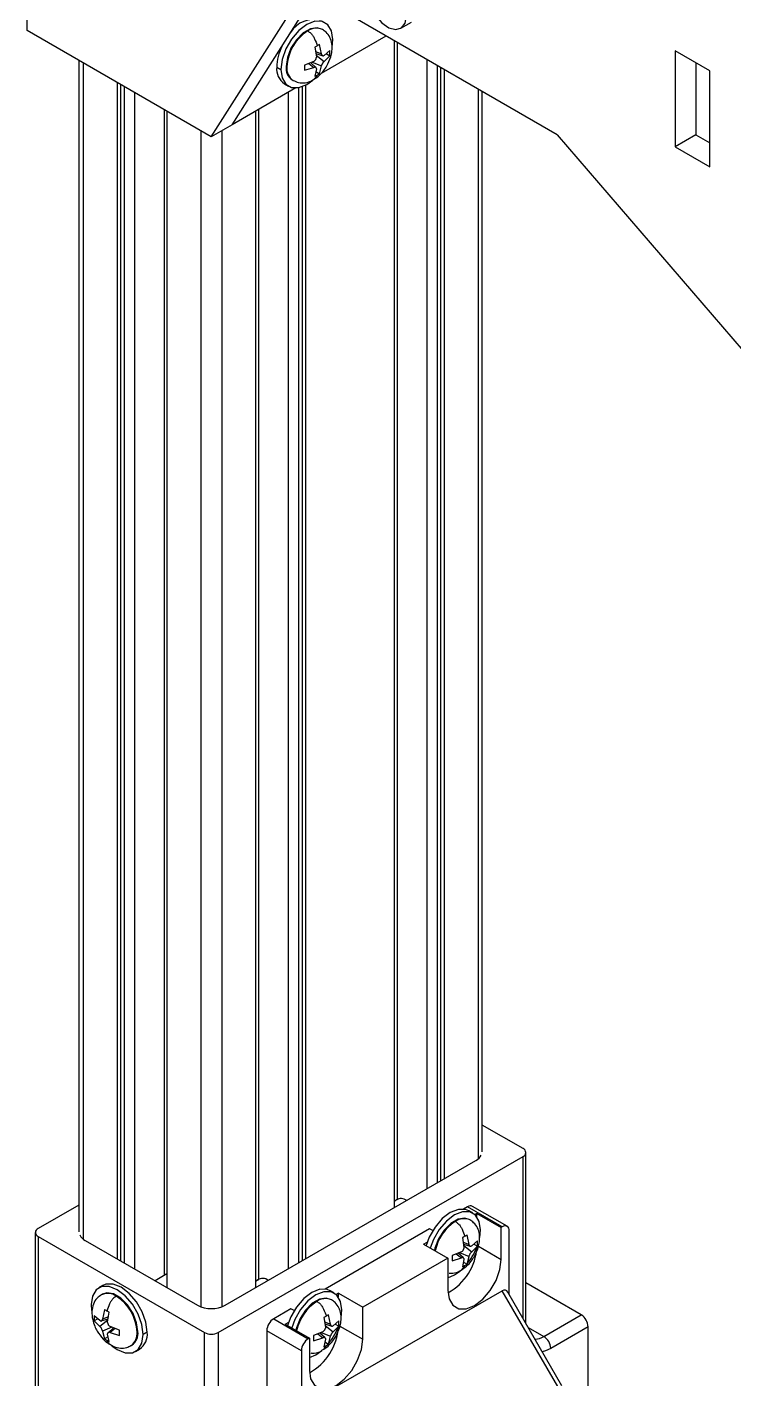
# Model space of a CAD drawing. Header units: millimetres. Extents: x 1258 to 2922, y -135 to 1239.
# Drawn here: x 1331.6 to 1367.6, y 447.2 to 516.3 of the extents above; entities that cross this region are included whole.
import ezdxf

# ---------------------------------------------------------------- set-up
doc = ezdxf.new("R2010")
doc.units = ezdxf.units.MM
doc.header["$LTSCALE"] = 6

msp = doc.modelspace()

# ---------------------------------------------------------------- linework, layer by layer
at = {"color": 7, "linetype": 'Continuous', "lineweight": 25}
for p, q in [((1331.55, 516.087), (1331.55, 525.582)), ((1340.955, 510.658), (1345.693, 518.129)), ((1342.016, 511.27), (1346.356, 518.115)), ((1358.602, 510.759), (1348.171, 516.781)), ((1340.955, 510.658), (1331.55, 516.087)), ((1346.625, 516.138), (1346.584, 516.161)), ((1350.629, 516.2), (1351.174, 516.515)), ((1346.244, 515.238), (1346.318, 514.737)), ((1346.582, 514.889), (1346.477, 515.372)), ((1349.866, 515.802), (1346.553, 513.89)), ((1347.122, 515.241), (1347.16, 515.628)), ((1350.289, 515.558), (1350.289, 455.948)), ((1350.434, 515.475), (1350.434, 456.358)), ((1334.195, 514.56), (1334.195, 454.724)), ((1346.184, 514.506), (1345.714, 514.319)), ((1346.227, 514.535), (1346.184, 514.506)), ((1346.293, 514.906), (1346.643, 514.795)), ((1346.318, 514.737), (1346.314, 514.686)), ((1346.591, 514.846), (1346.582, 514.889)), ((1346.715, 514.813), (1346.679, 514.796)), ((1346.679, 514.476), (1346.715, 514.508)), ((1347.007, 515.066), (1346.715, 514.813)), ((1346.715, 514.508), (1347.007, 514.797)), ((1346.821, 514.905), (1347.007, 514.797)), ((1347.007, 514.797), (1347.007, 515.066)), ((1351.95, 514.599), (1351.95, 456.908)), ((1366.393, 514.019), (1364.625, 515.039)), ((1364.625, 515.039), (1364.625, 510.14)), ((1344.296, 514.219), (1344.508, 514.097)), ((1344.773, 514.25), (1344.815, 514.226)), ((1345.714, 514.319), (1345.714, 514.051)), ((1345.714, 514.051), (1346.184, 514.202)), ((1346.297, 514.196), (1346.025, 514.443)), ((1346.184, 514.202), (1346.227, 514.215)), ((1346.318, 514.125), (1346.244, 513.745)), ((1346.291, 513.986), (1346.477, 513.879)), ((1346.314, 514.164), (1346.318, 514.125)), ((1346.477, 513.879), (1346.582, 514.277)), ((1346.582, 514.277), (1346.591, 514.324)), ((1352.481, 514.293), (1352.481, 457.214)), ((1352.658, 514.191), (1352.658, 457.316)), ((1352.834, 514.089), (1352.834, 457.418)), ((1365.686, 514.427), (1365.686, 510.752)), ((1366.393, 509.119), (1366.393, 514.019)), ((1336.147, 513.433), (1336.147, 453.336)), ((1336.323, 513.331), (1336.323, 453.234)), ((1336.5, 513.229), (1336.5, 453.132)), ((1345.275, 513.151), (1342.016, 511.27)), ((1344.684, 513.361), (1344.897, 513.239)), ((1345.084, 513.563), (1345.126, 513.539)), ((1345.41, 513.167), (1345.41, 453.132)), ((1345.587, 513.215), (1345.587, 453.234)), ((1345.763, 513.293), (1345.763, 453.336)), ((1337.031, 512.923), (1337.031, 452.826)), ((1344.879, 512.923), (1344.879, 452.826)), ((1354.786, 458.806), (1354.786, 512.962)), ((1338.547, 512.048), (1338.547, 452.485)), ((1338.692, 511.964), (1338.692, 451.866)), ((1343.218, 511.964), (1343.218, 451.866)), ((1343.363, 512.048), (1343.363, 452.276)), ((1342.016, 511.27), (1340.955, 510.658)), ((1358.602, 510.759), (1369.752, 497.79)), ((1365.686, 510.752), (1364.625, 510.14)), ((1365.686, 510.752), (1366.393, 510.344)), ((1364.625, 510.14), (1366.393, 509.119)), ((1356.865, 458.969), (1354.786, 460.169)), ((1341.309, 449.58), (1356.865, 458.561)), ((1357.011, 450.042), (1357.011, 458.765)), ((1341.662, 450.968), (1354.461, 458.357)), ((1334.195, 456.087), (1332.116, 454.887)), ((1350.289, 456.273), (1350.324, 456.295)), ((1350.43, 456.356), (1350.324, 456.295)), ((1350.933, 456.32), (1350.805, 456.394)), ((1354.036, 455.997), (1353.833, 455.879)), ((1355.804, 454.976), (1354.036, 455.997)), ((1354.302, 455.674), (1354.09, 455.796)), ((1356.054, 455.001), (1354.286, 456.021)), ((1354.156, 455.325), (1354.115, 455.349)), ((1354.514, 455.66), (1354.407, 455.598)), ((1354.514, 455.477), (1354.514, 455.66)), ((1354.514, 455.66), (1355.751, 454.946)), ((1331.97, 454.683), (1331.97, 445.701)), ((1332.116, 454.479), (1340.601, 449.58)), ((1332.116, 454.479), (1332.116, 445.497)), ((1352.092, 454.874), (1346.762, 451.797)), ((1352.254, 454.78), (1352.092, 454.874)), ((1353.775, 454.426), (1353.848, 453.925)), ((1354.112, 454.077), (1354.008, 454.56)), ((1354.652, 454.429), (1354.691, 454.815)), ((1355.804, 454.976), (1355.751, 454.946)), ((1355.751, 453.312), (1355.751, 454.946)), ((1356.158, 451.52), (1356.158, 454.772)), ((1334.52, 454.275), (1340.248, 450.968)), ((1351.791, 454.088), (1351.974, 454.194)), ((1351.791, 454.088), (1353.029, 453.374)), ((1353.757, 453.722), (1353.715, 453.694)), ((1353.823, 454.094), (1354.173, 453.982)), ((1353.848, 453.925), (1353.845, 453.874)), ((1354.122, 454.034), (1354.112, 454.077)), ((1354.245, 454), (1354.21, 453.983)), ((1354.538, 454.254), (1354.245, 454)), ((1354.245, 453.695), (1354.538, 453.985)), ((1354.352, 454.092), (1354.538, 453.985)), ((1354.538, 453.985), (1354.538, 454.254)), ((1353.029, 453.374), (1348.68, 450.864)), ((1353.029, 453.374), (1353.029, 451.741)), ((1353.715, 453.694), (1353.245, 453.507)), ((1353.245, 453.507), (1353.245, 453.238)), ((1353.245, 453.238), (1353.715, 453.389)), ((1353.828, 453.384), (1353.556, 453.631)), ((1353.715, 453.389), (1353.757, 453.402)), ((1353.848, 453.312), (1353.775, 452.932)), ((1353.822, 453.174), (1354.008, 453.066)), ((1353.845, 453.352), (1353.848, 453.312)), ((1354.008, 453.066), (1354.112, 453.465)), ((1354.112, 453.465), (1354.122, 453.512)), ((1354.21, 453.663), (1354.245, 453.695)), ((1338.692, 452.569), (1338.084, 452.218)), ((1335.421, 451.98), (1335.209, 451.857)), ((1343.218, 452.191), (1343.253, 452.213)), ((1343.359, 452.274), (1343.253, 452.213)), ((1343.861, 452.238), (1343.734, 452.311)), ((1345.905, 445.995), (1355.804, 451.71)), ((1347.231, 451.592), (1347.019, 451.714)), ((1358.633, 446.811), (1355.804, 451.71)), ((1359.835, 450.477), (1357.011, 452.107)), ((1334.821, 450.999), (1334.845, 450.696)), ((1335.397, 451.532), (1335.355, 451.508)), ((1347.085, 451.243), (1347.044, 451.267)), ((1347.443, 451.578), (1347.336, 451.516)), ((1347.443, 451.395), (1347.443, 451.578)), ((1347.443, 451.578), (1348.68, 450.864)), ((1358.852, 446.853), (1356.093, 451.633)), ((1335.266, 450.183), (1334.973, 450.437)), ((1334.973, 450.437), (1334.973, 450.168)), ((1335.159, 450.276), (1334.973, 450.168)), ((1335.338, 450.166), (1335.688, 450.277)), ((1335.504, 450.743), (1335.399, 450.26)), ((1335.663, 450.108), (1335.736, 450.609)), ((1345.021, 450.792), (1344.137, 450.282)), ((1344.137, 450.282), (1345.905, 449.261)), ((1345.183, 450.698), (1345.021, 450.792)), ((1346.704, 450.343), (1346.777, 449.843)), ((1347.041, 449.995), (1346.937, 450.478)), ((1347.581, 450.347), (1347.619, 450.733)), ((1348.68, 449.23), (1348.68, 450.864)), ((1357.926, 449.375), (1359.835, 450.477)), ((1334.973, 450.168), (1335.266, 449.878)), ((1335.302, 450.166), (1335.266, 450.183)), ((1335.266, 449.878), (1335.302, 449.847)), ((1335.399, 450.26), (1335.389, 450.217)), ((1335.389, 449.695), (1335.399, 449.648)), ((1335.399, 449.648), (1335.504, 449.25)), ((1335.666, 450.057), (1335.663, 450.108)), ((1335.955, 449.814), (1335.684, 449.567)), ((1335.796, 449.877), (1335.754, 449.905)), ((1335.754, 449.586), (1335.796, 449.572)), ((1336.267, 449.69), (1335.796, 449.877)), ((1335.796, 449.572), (1336.267, 449.422)), ((1336.267, 449.422), (1336.267, 449.69)), ((1337.207, 449.621), (1337.166, 449.597)), ((1337.685, 449.59), (1337.472, 449.468)), ((1340.601, 440.598), (1340.601, 449.58)), ((1341.309, 449.58), (1341.309, 440.598)), ((1345.551, 448.649), (1343.783, 449.669)), ((1343.783, 449.669), (1343.783, 439.871)), ((1344.72, 450.006), (1344.903, 450.112)), ((1344.72, 450.006), (1345.958, 449.292)), ((1346.644, 449.612), (1346.174, 449.425)), ((1346.686, 449.64), (1346.644, 449.612)), ((1346.752, 450.012), (1347.102, 449.9)), ((1346.777, 449.843), (1346.774, 449.792)), ((1347.051, 449.952), (1347.041, 449.995)), ((1347.174, 449.918), (1347.138, 449.901)), ((1347.138, 449.581), (1347.174, 449.613)), ((1347.467, 450.172), (1347.174, 449.918)), ((1347.174, 449.613), (1347.467, 449.903)), ((1347.281, 450.01), (1347.467, 449.903)), ((1347.467, 449.903), (1347.467, 450.172)), ((1360.188, 449.864), (1358.279, 448.762)), ((1360.188, 439.166), (1360.188, 449.864)), ((1335.69, 449.357), (1335.504, 449.25)), ((1335.663, 449.495), (1335.666, 449.535)), ((1335.736, 449.115), (1335.663, 449.495)), ((1335.679, 449.071), (1335.71, 449.04)), ((1336.855, 448.91), (1336.897, 448.934)), ((1345.958, 449.292), (1345.905, 449.261)), ((1345.958, 449.292), (1345.958, 447.659)), ((1346.174, 449.425), (1346.174, 449.156)), ((1346.174, 449.156), (1346.644, 449.307)), ((1346.757, 449.302), (1346.485, 449.549)), ((1346.644, 449.307), (1346.686, 449.32)), ((1346.777, 449.23), (1346.704, 448.85)), ((1346.75, 449.092), (1346.937, 448.984)), ((1346.774, 449.27), (1346.777, 449.23)), ((1346.937, 448.984), (1347.041, 449.383)), ((1347.041, 449.383), (1347.051, 449.429)), ((1337.084, 448.609), (1337.296, 448.732)), ((1345.551, 448.649), (1345.551, 445.214))]:
    msp.add_line(p, q, dxfattribs=at)
at = {"color": 8, "linetype": 'Continuous', "lineweight": 25}
for p, q in [((1346.277, 515.013), (1346.582, 514.889)), ((1346.304, 514.828), (1346.715, 514.508)), ((1334.414, 514.434), (1334.414, 454.347)), ((1345.926, 514.404), (1346.184, 514.202)), ((1346.099, 514.472), (1346.582, 514.277)), ((1354.567, 513.089), (1354.567, 458.429)), ((1340.425, 510.964), (1340.425, 450.887)), ((1341.485, 510.964), (1341.485, 450.887)), ((1356.865, 450.295), (1356.865, 458.561)), ((1353.808, 454.2), (1354.112, 454.077)), ((1353.835, 454.016), (1354.245, 453.695)), ((1354.59, 453.983), (1355.751, 453.312)), ((1353.456, 453.591), (1353.715, 453.389)), ((1353.629, 453.66), (1354.112, 453.465)), ((1335.703, 450.383), (1335.399, 450.26)), ((1335.676, 450.199), (1335.266, 449.878)), ((1335.882, 449.843), (1335.399, 449.648)), ((1336.055, 449.774), (1335.796, 449.572)), ((1346.558, 449.578), (1347.041, 449.383)), ((1346.737, 450.118), (1347.041, 449.995)), ((1346.764, 449.934), (1347.174, 449.613)), ((1347.519, 449.901), (1348.68, 449.23)), ((1357.132, 449.833), (1357.926, 449.375)), ((1346.385, 449.509), (1346.644, 449.307))]:
    msp.add_line(p, q, dxfattribs=at)
at = {"color": 7, "linetype": 'Continuous', "lineweight": 25, "flags": 128}
for points in [[(1350.919, 516.841), (1350.852, 517.293), (1350.66, 517.76), (1350.37, 518.181), (1350.02, 518.498), (1349.658, 518.669), (1349.332, 518.669), (1349.087, 518.5), (1348.956, 518.184), (1348.956, 517.764), (1349.087, 517.297), (1349.332, 516.845), (1349.658, 516.469), (1350.02, 516.222), (1350.37, 516.135), (1350.66, 516.22), (1350.852, 516.467), (1350.919, 516.841)], [(1347.16, 515.628), (1347.095, 516.063), (1346.907, 516.382), (1346.613, 516.551), (1346.244, 516.555), (1345.834, 516.393), (1345.424, 516.082), (1345.055, 515.651), (1344.761, 515.143), (1344.573, 514.608), (1344.508, 514.097)], [(1346.584, 516.161), (1346.364, 516.229), (1346.018, 516.175), (1345.65, 515.962), (1345.304, 515.617), (1345.021, 515.181), (1344.837, 514.706), (1344.773, 514.25)], [(1344.508, 514.097), (1344.573, 513.661), (1344.761, 513.343), (1345.055, 513.174), (1345.424, 513.17), (1345.834, 513.331), (1346.138, 513.547)], [(1346.232, 513.631), (1346.244, 513.643), (1346.295, 513.693)], [(1354.09, 455.796), (1353.932, 455.861), (1353.562, 455.865), (1353.153, 455.703), (1352.743, 455.392), (1352.373, 454.961), (1352.08, 454.453), (1351.917, 454.016)], [(1354.691, 454.815), (1354.626, 455.251), (1354.437, 455.569), (1354.144, 455.738), (1353.774, 455.743), (1353.365, 455.581), (1352.955, 455.27), (1352.585, 454.839), (1352.292, 454.331), (1352.129, 453.893)], [(1354.115, 455.349), (1353.895, 455.417), (1353.549, 455.362), (1353.18, 455.15), (1352.834, 454.805), (1352.552, 454.368), (1352.368, 453.893), (1352.339, 453.772)], [(1353.029, 451.741), (1353.095, 451.294), (1353.289, 450.967), (1353.59, 450.793), (1353.969, 450.789), (1354.39, 450.955), (1354.811, 451.275), (1355.19, 451.717), (1355.491, 452.238), (1355.685, 452.788), (1355.751, 453.312)], [(1353.029, 452.375), (1353.365, 452.519), (1353.668, 452.735)], [(1353.762, 452.819), (1353.774, 452.83), (1353.825, 452.88)], [(1337.472, 449.468), (1337.408, 449.978), (1337.219, 450.514), (1336.926, 451.022), (1336.556, 451.453), (1336.147, 451.764), (1335.737, 451.926), (1335.367, 451.922), (1335.074, 451.752), (1334.886, 451.434), (1334.821, 450.999)], [(1337.685, 449.59), (1337.62, 450.101), (1337.431, 450.636), (1337.138, 451.144), (1336.768, 451.575), (1336.359, 451.887), (1335.949, 452.048), (1335.579, 452.044), (1335.421, 451.98)], [(1347.019, 451.714), (1346.861, 451.779), (1346.491, 451.783), (1346.081, 451.621), (1345.672, 451.31), (1345.302, 450.879), (1345.009, 450.371), (1344.846, 449.934)], [(1347.619, 450.733), (1347.555, 451.169), (1347.366, 451.487), (1347.073, 451.656), (1346.703, 451.66), (1346.294, 451.499), (1345.884, 451.187), (1345.514, 450.757), (1345.221, 450.249), (1345.058, 449.811)], [(1337.207, 449.621), (1337.143, 450.077), (1336.959, 450.551), (1336.677, 450.988), (1336.331, 451.333), (1335.962, 451.546), (1335.616, 451.6), (1335.397, 451.532)], [(1347.044, 451.267), (1346.824, 451.335), (1346.478, 451.28), (1346.109, 451.068), (1345.763, 450.722), (1345.481, 450.286), (1345.297, 449.811), (1345.268, 449.69)], [(1335.874, 448.892), (1336.147, 448.702), (1336.556, 448.541), (1336.926, 448.545), (1337.219, 448.714), (1337.408, 449.032), (1337.472, 449.468)], [(1345.958, 447.659), (1346.024, 447.212), (1346.218, 446.885), (1346.519, 446.711), (1346.898, 446.707), (1347.319, 446.873), (1347.74, 447.193), (1348.119, 447.635), (1348.42, 448.156), (1348.613, 448.706), (1348.68, 449.23)], [(1345.958, 448.293), (1346.294, 448.437), (1346.597, 448.653)]]:
    msp.add_lwpolyline(points, dxfattribs=at)
at = {"color": 8, "linetype": 'Continuous', "lineweight": 25, "flags": 128}
msp.add_lwpolyline([(1358.279, 448.762), (1358.003, 448.634), (1357.849, 448.591)], dxfattribs=at)
at = {"color": 7, "linetype": 'Continuous', "lineweight": 25}
for centre, radius, start, end in [((1346.202, 515.251), 1.404, 75.26217, 148.60806), ((1347.118, 514.121), 2.305, 122.60548, 177.39452), ((1346.964, 514.127), 2.67, 154.74549, 178.0222), ((1345.2, 514.112), 0.911, 173.19552, 235.4923), ((1345.481, 514.157), 0.714, 172.48139, 236.20643), ((1354.194, 458.88), 0.587, 297.0386, 336.0964), ((1356.787, 458.765), 0.218, 290.78342, 69.21658), ((1350.652, 455.939), 0.48, 71.36556, 139.1682), ((1354.183, 455.792), 0.251, 65.69288, 125.61758), ((1332.194, 454.683), 0.218, 110.78342, 249.21658), ((1334.787, 454.798), 0.587, 203.9036, 242.9614), ((1355.942, 454.807), 0.218, 350.78596, 129.20329), ((1351.673, 454.103), 2.843, 298.59916, 356.80623), ((1351.547, 455.098), 3.182, 321.45027, 341.67337), ((1343.581, 451.857), 0.48, 71.36556, 139.1682), ((1334.863, 449.492), 2.305, 2.60548, 57.39452), ((1340.955, 452.333), 1.537, 242.60967, 297.39033), ((1344.551, 449.635), 0.768, 122.60548, 177.39452), ((1359.421, 449.829), 0.768, 2.60548, 57.39452), ((1336.499, 449.527), 0.714, 303.79357, 7.51861), ((1336.78, 449.482), 0.911, 304.5077, 6.80448), ((1340.955, 450.263), 0.769, 242.60967, 297.39033), ((1344.602, 450.021), 2.843, 298.59916, 356.80623), ((1344.472, 451.019), 3.185, 321.45672, 341.09663), ((1346.319, 448.614), 0.768, 122.60548, 177.39452), ((1357.511, 448.727), 0.768, 2.60548, 57.39452)]:
    msp.add_arc(centre, radius, start, end, dxfattribs=at)
at = {"color": 8, "linetype": 'Continuous', "lineweight": 25}
for centre, radius, start, end in [((1346.315, 515.45), 0.754, 65.69288, 125.61758), ((1345.528, 514.135), 0.719, 172.72732, 236.11167), ((1354.691, 453.273), 2.358, 123.00734, 168.38803), ((1353.846, 454.637), 0.754, 65.69288, 125.61758), ((1335.666, 450.821), 0.754, 54.38242, 114.30712), ((1347.62, 449.191), 2.358, 123.00734, 168.38803), ((1346.775, 450.555), 0.754, 65.69288, 125.61758), ((1336.409, 449.524), 0.76, 307.03356, 5.503), ((1357.42, 450.179), 0.95, 273.61937, 302.15764)]:
    msp.add_arc(centre, radius, start, end, dxfattribs=at)
at = {"color": 7, "linetype": 'Continuous', "lineweight": 25}
msp.add_ellipse((1355.804, 451.133), major_axis=(0.163, 0.607), ratio=0.517638, start_param=5.805489, end_param=6.760767, dxfattribs=at)
for points, knots in [([(1345.876, 516.063), (1345.929, 516.028), (1346.025, 515.965), (1346.145, 515.815), (1346.26, 515.596), (1346.322, 515.424), (1346.365, 515.304)], [0, 0, 0, 0, 0.2330012, 0.4184346, 0.591328, 1, 1, 1, 1]), ([(1346.851, 514.275), (1346.925, 514.427), (1347.045, 514.671), (1347.122, 515.062), (1347.123, 515.407), (1347.027, 515.737), (1346.856, 515.983), (1346.691, 516.093), (1346.625, 516.138)], [0, 0, 0, 0, 0.225449, 0.362472, 0.544562, 0.721176, 0.888899, 1, 1, 1, 1]), ([(1346.365, 515.304), (1346.343, 515.291), (1346.303, 515.269), (1346.262, 515.247), (1346.244, 515.238)], [0, 0, 0, 0, 0.559869, 1, 1, 1, 1]), ([(1346.477, 515.372), (1346.456, 515.359), (1346.42, 515.336), (1346.382, 515.314), (1346.365, 515.304)], [0, 0, 0, 0, 0.560075, 1, 1, 1, 1]), ([(1346.227, 514.535), (1346.237, 514.545), (1346.258, 514.565), (1346.284, 514.603), (1346.304, 514.644), (1346.311, 514.672), (1346.314, 514.686)], [0, 0, 0, 0, 0.250273, 0.5, 0.749727, 1, 1, 1, 1]), ([(1346.591, 514.846), (1346.596, 514.837), (1346.605, 514.818), (1346.626, 514.8), (1346.65, 514.791), (1346.669, 514.794), (1346.679, 514.796)], [0, 0, 0, 0, 0.250273, 0.5, 0.749727, 1, 1, 1, 1]), ([(1346.168, 513.58), (1346.265, 513.642), (1346.457, 513.763), (1346.686, 514.016), (1346.8, 514.196), (1346.851, 514.275)], [0, 0, 0, 0, 0.361858, 0.719029, 1, 1, 1, 1]), ([(1346.17, 513.578), (1346.188, 513.589), (1346.271, 513.64), (1346.323, 513.735), (1346.365, 513.809)], [0, 0, 0, 0, 0.217327, 1, 1, 1, 1]), ([(1346.314, 514.164), (1346.311, 514.173), (1346.304, 514.191), (1346.284, 514.208), (1346.258, 514.217), (1346.237, 514.216), (1346.227, 514.215)], [0, 0, 0, 0, 0.250273, 0.5, 0.749727, 1, 1, 1, 1]), ([(1346.244, 513.745), (1346.267, 513.756), (1346.308, 513.777), (1346.347, 513.799), (1346.365, 513.809)], [0, 0, 0, 0, 0.560075, 1, 1, 1, 1]), ([(1346.365, 513.809), (1346.386, 513.821), (1346.425, 513.844), (1346.461, 513.868), (1346.477, 513.879)], [0, 0, 0, 0, 0.559869, 1, 1, 1, 1]), ([(1346.679, 514.476), (1346.669, 514.465), (1346.65, 514.444), (1346.626, 514.405), (1346.605, 514.365), (1346.596, 514.338), (1346.591, 514.324)], [0, 0, 0, 0, 0.250273, 0.5, 0.749727, 1, 1, 1, 1]), ([(1345.126, 513.539), (1345.217, 513.496), (1345.423, 513.399), (1345.758, 513.406), (1346.02, 513.473), (1346.15, 513.567), (1346.168, 513.58)], [0, 0, 0, 0, 0.257941, 0.586432, 0.942674, 1, 1, 1, 1]), ([(1353.406, 455.251), (1353.46, 455.216), (1353.556, 455.153), (1353.676, 455.003), (1353.791, 454.783), (1353.852, 454.612), (1353.895, 454.491)], [0, 0, 0, 0, 0.233001, 0.418435, 0.591328, 1, 1, 1, 1]), ([(1354.381, 453.463), (1354.456, 453.615), (1354.575, 453.858), (1354.652, 454.25), (1354.654, 454.595), (1354.557, 454.924), (1354.387, 455.17), (1354.222, 455.281), (1354.156, 455.325)], [0, 0, 0, 0, 0.2254488, 0.3624724, 0.5445617, 0.7211764, 0.8888991, 1, 1, 1, 1]), ([(1353.895, 454.491), (1353.873, 454.479), (1353.834, 454.456), (1353.793, 454.435), (1353.775, 454.426)], [0, 0, 0, 0, 0.559869, 1, 1, 1, 1]), ([(1354.008, 454.56), (1353.987, 454.547), (1353.951, 454.524), (1353.912, 454.501), (1353.895, 454.491)], [0, 0, 0, 0, 0.560075, 1, 1, 1, 1]), ([(1353.757, 453.722), (1353.768, 453.732), (1353.789, 453.752), (1353.815, 453.79), (1353.835, 453.831), (1353.842, 453.86), (1353.845, 453.874)], [0, 0, 0, 0, 0.2502728, 0.5, 0.7497272, 1, 1, 1, 1]), ([(1354.122, 454.034), (1354.126, 454.024), (1354.135, 454.005), (1354.156, 453.988), (1354.181, 453.979), (1354.2, 453.982), (1354.21, 453.983)], [0, 0, 0, 0, 0.250273, 0.5, 0.749727, 1, 1, 1, 1]), ([(1353.699, 452.768), (1353.796, 452.829), (1353.988, 452.951), (1354.216, 453.203), (1354.331, 453.384), (1354.381, 453.463)], [0, 0, 0, 0, 0.361858, 0.719029, 1, 1, 1, 1]), ([(1353.845, 453.352), (1353.842, 453.361), (1353.835, 453.379), (1353.815, 453.396), (1353.789, 453.405), (1353.768, 453.403), (1353.757, 453.402)], [0, 0, 0, 0, 0.2502728, 0.5, 0.7497272, 1, 1, 1, 1]), ([(1353.895, 452.996), (1353.917, 453.009), (1353.955, 453.031), (1353.992, 453.056), (1354.008, 453.066)], [0, 0, 0, 0, 0.559869, 1, 1, 1, 1]), ([(1354.21, 453.663), (1354.2, 453.653), (1354.181, 453.631), (1354.156, 453.593), (1354.135, 453.552), (1354.126, 453.525), (1354.122, 453.512)], [0, 0, 0, 0, 0.250273, 0.5, 0.749727, 1, 1, 1, 1]), ([(1353.1, 452.612), (1353.16, 452.608), (1353.346, 452.594), (1353.551, 452.661), (1353.681, 452.755), (1353.699, 452.768)], [0, 0, 0, 0, 0.2886, 0.90139, 1, 1, 1, 1]), ([(1353.701, 452.766), (1353.719, 452.777), (1353.801, 452.828), (1353.854, 452.922), (1353.895, 452.996)], [0, 0, 0, 0, 0.217327, 1, 1, 1, 1]), ([(1353.775, 452.932), (1353.798, 452.944), (1353.839, 452.964), (1353.878, 452.986), (1353.895, 452.996)], [0, 0, 0, 0, 0.560075, 1, 1, 1, 1]), ([(1335.355, 451.508), (1335.273, 451.451), (1335.086, 451.32), (1334.918, 451.028), (1334.844, 450.657), (1334.882, 450.264), (1334.986, 449.919), (1335.086, 449.73), (1335.13, 449.646)], [0, 0, 0, 0, 0.141423, 0.321525, 0.516844, 0.711735, 0.873078, 1, 1, 1, 1]), ([(1336.105, 451.434), (1336.052, 451.399), (1335.955, 451.336), (1335.836, 451.186), (1335.72, 450.966), (1335.659, 450.795), (1335.616, 450.674)], [0, 0, 0, 0, 0.233001, 0.418435, 0.591328, 1, 1, 1, 1]), ([(1346.335, 451.169), (1346.389, 451.134), (1346.485, 451.071), (1346.605, 450.921), (1346.72, 450.701), (1346.781, 450.53), (1346.824, 450.409)], [0, 0, 0, 0, 0.233001, 0.418435, 0.591328, 1, 1, 1, 1]), ([(1347.31, 449.381), (1347.385, 449.533), (1347.504, 449.776), (1347.581, 450.168), (1347.583, 450.513), (1347.486, 450.842), (1347.316, 451.088), (1347.151, 451.199), (1347.085, 451.243)], [0, 0, 0, 0, 0.225449, 0.362472, 0.544562, 0.721176, 0.888899, 1, 1, 1, 1]), ([(1335.616, 450.674), (1335.595, 450.687), (1335.556, 450.71), (1335.52, 450.733), (1335.504, 450.743)], [0, 0, 0, 0, 0.559869, 1, 1, 1, 1]), ([(1335.736, 450.609), (1335.713, 450.621), (1335.672, 450.642), (1335.633, 450.665), (1335.616, 450.674)], [0, 0, 0, 0, 0.560075, 1, 1, 1, 1]), ([(1346.824, 450.409), (1346.802, 450.397), (1346.763, 450.374), (1346.722, 450.353), (1346.704, 450.343)], [0, 0, 0, 0, 0.559869, 1, 1, 1, 1]), ([(1346.937, 450.478), (1346.916, 450.465), (1346.88, 450.442), (1346.841, 450.419), (1346.824, 450.409)], [0, 0, 0, 0, 0.560075, 1, 1, 1, 1]), ([(1335.13, 449.646), (1335.224, 449.507), (1335.376, 449.284), (1335.622, 449.056), (1335.759, 448.985), (1335.813, 448.956)], [0, 0, 0, 0, 0.499579, 0.803214, 1, 1, 1, 1]), ([(1335.302, 450.166), (1335.311, 450.165), (1335.33, 450.162), (1335.355, 450.171), (1335.376, 450.188), (1335.385, 450.208), (1335.389, 450.217)], [0, 0, 0, 0, 0.2502728, 0.5, 0.7497272, 1, 1, 1, 1]), ([(1335.389, 449.695), (1335.385, 449.708), (1335.376, 449.735), (1335.355, 449.776), (1335.33, 449.815), (1335.311, 449.836), (1335.302, 449.847)], [0, 0, 0, 0, 0.250273, 0.5, 0.749727, 1, 1, 1, 1]), ([(1335.666, 450.057), (1335.67, 450.043), (1335.677, 450.015), (1335.697, 449.974), (1335.722, 449.936), (1335.743, 449.915), (1335.754, 449.905)], [0, 0, 0, 0, 0.250273, 0.5, 0.749727, 1, 1, 1, 1]), ([(1335.754, 449.586), (1335.743, 449.586), (1335.722, 449.588), (1335.697, 449.579), (1335.677, 449.562), (1335.67, 449.544), (1335.666, 449.535)], [0, 0, 0, 0, 0.250273, 0.5, 0.749727, 1, 1, 1, 1]), ([(1346.686, 449.64), (1346.697, 449.65), (1346.718, 449.67), (1346.744, 449.708), (1346.764, 449.749), (1346.77, 449.778), (1346.774, 449.792)], [0, 0, 0, 0, 0.2502728, 0.5, 0.7497272, 1, 1, 1, 1]), ([(1347.051, 449.952), (1347.055, 449.942), (1347.064, 449.923), (1347.085, 449.905), (1347.11, 449.897), (1347.129, 449.9), (1347.138, 449.901)], [0, 0, 0, 0, 0.250273, 0.5, 0.749727, 1, 1, 1, 1]), ([(1347.138, 449.581), (1347.129, 449.571), (1347.11, 449.549), (1347.085, 449.511), (1347.064, 449.47), (1347.055, 449.443), (1347.051, 449.429)], [0, 0, 0, 0, 0.250273, 0.5, 0.749727, 1, 1, 1, 1]), ([(1335.504, 449.25), (1335.524, 449.236), (1335.561, 449.212), (1335.599, 449.189), (1335.616, 449.179)], [0, 0, 0, 0, 0.560075, 1, 1, 1, 1]), ([(1335.616, 449.179), (1335.638, 449.167), (1335.677, 449.145), (1335.718, 449.124), (1335.736, 449.115)], [0, 0, 0, 0, 0.559869, 1, 1, 1, 1]), ([(1335.813, 448.956), (1335.868, 448.922), (1336.028, 448.822), (1336.308, 448.766), (1336.606, 448.787), (1336.784, 448.875), (1336.855, 448.91)], [0, 0, 0, 0, 0.170003, 0.491868, 0.797528, 1, 1, 1, 1]), ([(1346.628, 448.686), (1346.725, 448.747), (1346.917, 448.869), (1347.145, 449.121), (1347.26, 449.302), (1347.31, 449.381)], [0, 0, 0, 0, 0.361858, 0.719029, 1, 1, 1, 1]), ([(1346.63, 448.684), (1346.648, 448.695), (1346.73, 448.746), (1346.783, 448.84), (1346.824, 448.914)], [0, 0, 0, 0, 0.217327, 1, 1, 1, 1]), ([(1346.774, 449.27), (1346.77, 449.279), (1346.764, 449.296), (1346.744, 449.314), (1346.718, 449.323), (1346.697, 449.321), (1346.686, 449.32)], [0, 0, 0, 0, 0.2502728, 0.5, 0.7497272, 1, 1, 1, 1]), ([(1346.704, 448.85), (1346.727, 448.862), (1346.768, 448.882), (1346.807, 448.904), (1346.824, 448.914)], [0, 0, 0, 0, 0.560075, 1, 1, 1, 1]), ([(1346.824, 448.914), (1346.846, 448.927), (1346.884, 448.949), (1346.921, 448.974), (1346.937, 448.984)], [0, 0, 0, 0, 0.559869, 1, 1, 1, 1]), ([(1346.029, 448.53), (1346.089, 448.526), (1346.275, 448.512), (1346.48, 448.579), (1346.61, 448.673), (1346.628, 448.686)], [0, 0, 0, 0, 0.2886, 0.90139, 1, 1, 1, 1])]:
    msp.add_open_spline(points, degree=3, knots=knots, dxfattribs=at)
at = {"color": 8, "linetype": 'Continuous', "lineweight": 25}
msp.add_open_spline([(1335.809, 448.95), (1335.792, 448.961), (1335.709, 449.012), (1335.657, 449.105), (1335.616, 449.179)], degree=3, knots=[0, 0, 0, 0, 0.212231, 1, 1, 1, 1], dxfattribs=at)

doc.saveas('drawing.dxf')
